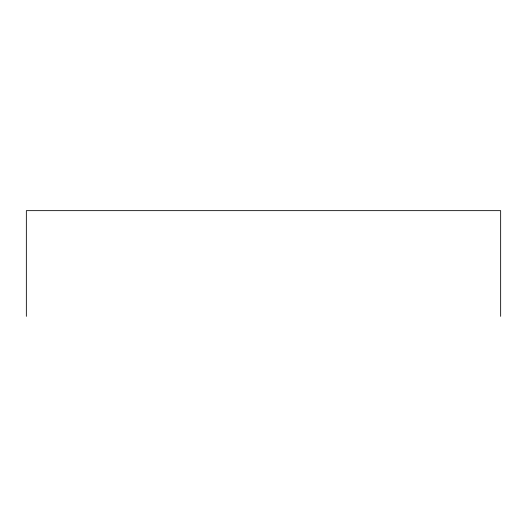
<?xml version="1.0" encoding="UTF-8"?>
<svg xmlns="http://www.w3.org/2000/svg" width="527" height="527" viewBox="0 0 527 527"><rect width="100%" height="100%" fill="white"/><g stroke="black" fill="none" stroke-linecap="round" stroke-linejoin="round"><path stroke-width="0.79" d="M500.65 316.352L500.65 210.648L26.35 210.648L26.35 316.352"/></g></svg>
